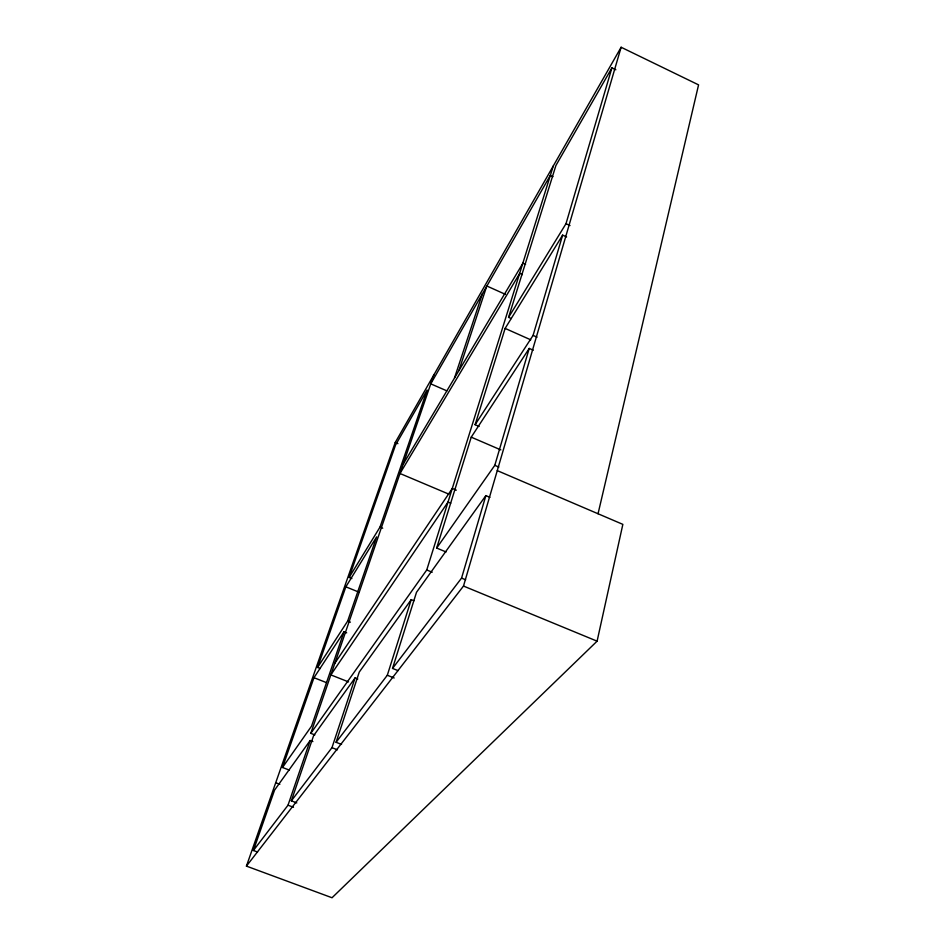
<?xml version="1.0" encoding="UTF-8"?>
<svg xmlns="http://www.w3.org/2000/svg" width="945" height="945" viewBox="0 0 945 945"><rect width="100%" height="100%" fill="white"/><g stroke="black" fill="none" stroke-linecap="round" stroke-linejoin="round"><path stroke-width="1.42" d="M598.043 513.749L698.568 84.873L621.125 47.25L395.234 442.496L246.432 866.116L332.026 897.75L597.098 641.171L622.849 524.369L497.271 470.622M246.432 866.116L463.499 586.054L621.125 47.25M398.01 670.607L392.529 668.422L461.562 578.104L485.872 495.605L489.912 497.33M446.075 551.963L436.673 548.053L494.79 465.33L529.235 348.421L533.263 350.205M479.115 426.443L475.111 424.707L533.086 335.392L562.629 235.128L566.61 236.971M511.245 318.559L508.575 317.366L565.996 223.693L611.911 67.863L615.845 69.765M436.673 548.053L471.236 437.157L529.235 348.421M475.111 424.707L505.126 328.411L562.629 235.128M508.575 317.366L555.896 165.529L611.911 67.863M314.839 734.903L310.787 733.332L426.75 569.965L553.309 165.918M341.558 744.412L336.077 742.286L387.308 675.25L411.229 599.638L413.934 600.736M392.529 668.422L416.509 592.279L485.872 495.605M454.498 377.965L482.434 293.611M336.077 742.286L359.265 672.06L411.229 599.638M458.868 370.629L486.805 285.992L505.362 294.332M296.801 802.907L291.343 800.828L331.967 747.672L355.072 677.908L357.801 678.982M291.343 800.828L313.563 735.753L355.072 677.908M346.685 632.878L343.992 631.792L311.543 726.138L282.496 767.482L289.383 770.104M317.579 667.442L347.677 621.054L376.63 536.878L345.846 586.821L317.579 667.442L320.308 668.517M349.13 577.43L379.996 527.097L427.128 390.025L395.518 445.13L349.13 577.43L351.859 578.541M310.787 733.332L433.956 374.527M257.548 852.024L253.402 850.488L288.012 805.199L310.149 740.514L312.889 741.577M253.402 850.488L274.57 790.103L310.149 740.514M282.496 767.482L313.976 677.695L343.992 631.792M403.161 464.219L522.928 263.171L525.574 264.376M334.849 663.225L452.277 488.47L456.305 490.171M288.012 805.199L293.505 807.278M275.716 782.72L279.838 784.291M331.967 747.672L337.471 749.81M348.563 681.912L330.844 674.895L448.024 502.031L450.73 503.165M313.976 677.695L326.332 682.573M387.308 675.25L394.171 677.99M347.677 621.054L350.418 622.153M345.846 586.821L359.218 592.267M461.562 578.104L465.649 579.793M426.75 569.965L432.196 572.221M463.499 586.054L597.098 641.171M379.996 527.097L382.701 528.22M448.851 494.14L399.983 473.492L519.715 273.412L522.384 274.617M395.234 442.496L397.916 443.642M494.79 465.33L498.854 467.066M471.236 437.157L500.838 449.903M446.938 390.887L430.755 383.847L550.333 175.404L552.979 176.644M533.086 335.392L537.067 337.164M505.126 328.411L530.747 339.822M565.996 223.693L570.012 225.548"/></g></svg>
